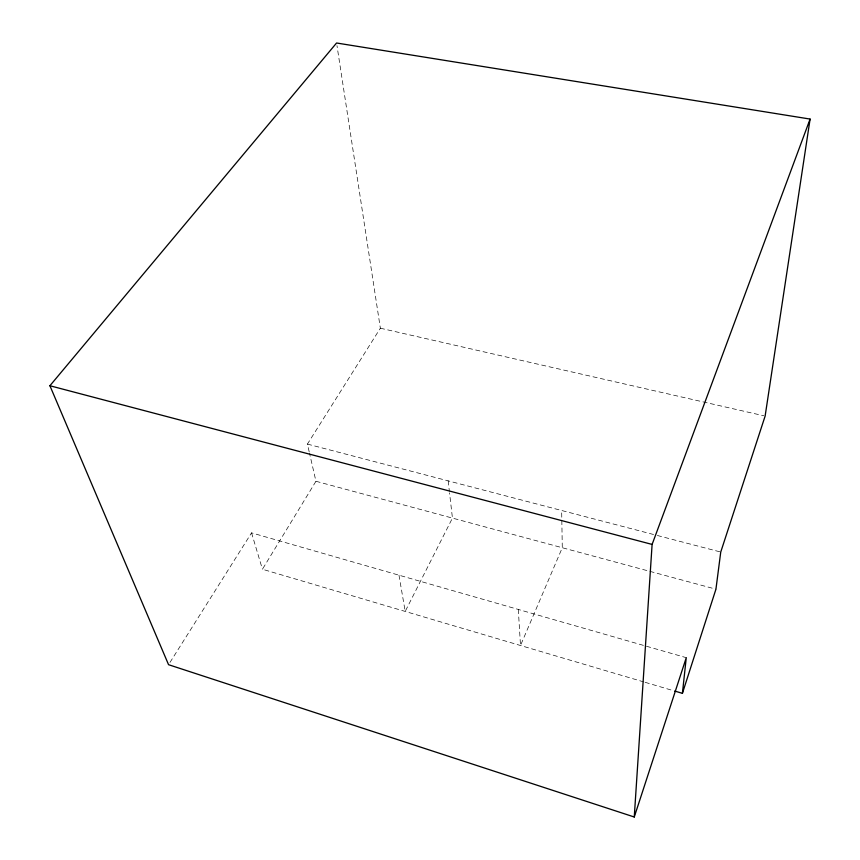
<?xml version="1.0" encoding="UTF-8"?>
<svg xmlns="http://www.w3.org/2000/svg" width="860" height="860" viewBox="0 0 860 860"><rect width="100%" height="100%" fill="white"/><g stroke="black" fill="none" stroke-linecap="round" stroke-linejoin="round"><path stroke-width="0.64" stroke-dasharray="4.3 3.22" d="M643.861 681.948L262.429 569.245L315.953 481.267L309.482 453.069M169.99 662.415L251.55 532.856L686.269 657.674M309.181 451.79L307.418 444.093L380.356 328.208L336.98 45.655M380.356 328.208L763.82 415.767M307.418 444.093L656.072 535.156M657.362 535.49L720.745 552.045M315.953 481.267L715.939 589.186M645.15 682.324L673.412 690.677M251.55 532.856L262.429 569.245M398.975 575.189L405.2 611.428L452.446 518.086L449.533 492.823M448.157 480.847L449.382 491.49M518.3 609.45L520.504 645.495L562.289 547.723L561.655 510.496"/><path stroke-width="1.29" d="M634.261 817L652.106 544.423L810.088 119.067L336.572 43L49.912 385.742L168.56 664.694L634.261 817L686.269 657.674L682.41 693.332L674.702 691.053M810.088 119.067L765.131 416.068L720.745 552.045L715.939 589.186L682.41 693.332M49.912 385.742L652.106 544.423"/></g></svg>
